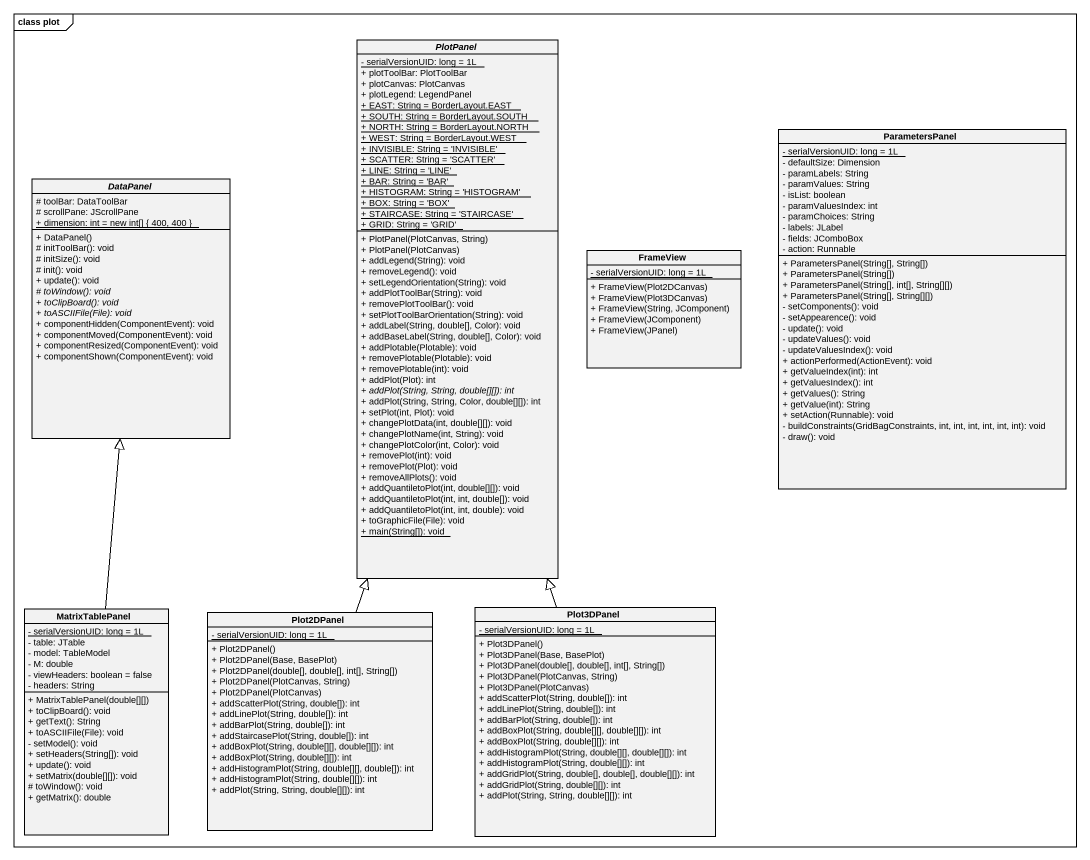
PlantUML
@startuml
mainframe class plot
hide circle
hide empty members
skinparam classAttributeIconSize 0
abstract class PlotPanel {
  {static} - serialVersionUID: long = 1L
  + plotToolBar: PlotToolBar
  + plotCanvas: PlotCanvas
  + plotLegend: LegendPanel
  {static} + EAST: String = BorderLayout.EAST
  {static} + SOUTH: String = BorderLayout.SOUTH
  {static} + NORTH: String = BorderLayout.NORTH
  {static} + WEST: String = BorderLayout.WEST
  {static} + INVISIBLE: String = 'INVISIBLE'
  {static} + SCATTER: String = 'SCATTER'
  {static} + LINE: String = 'LINE'
  {static} + BAR: String = 'BAR'
  {static} + HISTOGRAM: String = 'HISTOGRAM'
  {static} + BOX: String = 'BOX'
  {static} + STAIRCASE: String = 'STAIRCASE'
  {static} + GRID: String = 'GRID'
  + PlotPanel(PlotCanvas, String)
  + PlotPanel(PlotCanvas)
  + addLegend(String): void
  + removeLegend(): void
  + setLegendOrientation(String): void
  + addPlotToolBar(String): void
  + removePlotToolBar(): void
  + setPlotToolBarOrientation(String): void
  + addLabel(String, double[], Color): void
  + addBaseLabel(String, double[], Color): void
  + addPlotable(Plotable): void
  + removePlotable(Plotable): void
  + removePlotable(int): void
  + addPlot(Plot): int
  {abstract} + addPlot(String, String, double[][]): int
  + addPlot(String, String, Color, double[][]): int
  + setPlot(int, Plot): void
  + changePlotData(int, double[][]): void
  + changePlotName(int, String): void
  + changePlotColor(int, Color): void
  + removePlot(int): void
  + removePlot(Plot): void
  + removeAllPlots(): void
  + addQuantiletoPlot(int, double[][]): void
  + addQuantiletoPlot(int, int, double[]): void
  + addQuantiletoPlot(int, int, double): void
  + toGraphicFile(File): void
  {static} + main(String[]): void
}
class ParametersPanel {
  {static} - serialVersionUID: long = 1L
  - defaultSize: Dimension
  - paramLabels: String
  - paramValues: String
  - isList: boolean
  - paramValuesIndex: int
  - paramChoices: String
  - labels: JLabel
  - fields: JComboBox
  - action: Runnable
  + ParametersPanel(String[], String[])
  + ParametersPanel(String[])
  + ParametersPanel(String[], int[], String[][])
  + ParametersPanel(String[], String[][])
  - setComponents(): void
  - setAppearence(): void
  - update(): void
  - updateValues(): void
  - updateValuesIndex(): void
  + actionPerformed(ActionEvent): void
  + getValueIndex(int): int
  + getValuesIndex(): int
  + getValues(): String
  + getValue(int): String
  + setAction(Runnable): void
  - buildConstraints(GridBagConstraints, int, int, int, int, int, int): void
  - draw(): void
}
abstract class DataPanel {
  # toolBar: DataToolBar
  # scrollPane: JScrollPane
  {static} + dimension: int = new int[] { 400, 400 }
  + DataPanel()
  # initToolBar(): void
  # initSize(): void
  # init(): void
  + update(): void
  {abstract} # toWindow(): void
  {abstract} + toClipBoard(): void
  {abstract} + toASCIIFile(File): void
  + componentHidden(ComponentEvent): void
  + componentMoved(ComponentEvent): void
  + componentResized(ComponentEvent): void
  + componentShown(ComponentEvent): void
}
class FrameView {
  {static} - serialVersionUID: long = 1L
  + FrameView(Plot2DCanvas)
  + FrameView(Plot3DCanvas)
  + FrameView(String, JComponent)
  + FrameView(JComponent)
  + FrameView(JPanel)
}
class MatrixTablePanel {
  {static} - serialVersionUID: long = 1L
  - table: JTable
  - model: TableModel
  - M: double
  - viewHeaders: boolean = false
  - headers: String
  + MatrixTablePanel(double[][])
  + toClipBoard(): void
  + getText(): String
  + toASCIIFile(File): void
  - setModel(): void
  + setHeaders(String[]): void
  + update(): void
  + setMatrix(double[][]): void
  # toWindow(): void
  + getMatrix(): double
}
class Plot2DPanel {
  {static} - serialVersionUID: long = 1L
  + Plot2DPanel()
  + Plot2DPanel(Base, BasePlot)
  + Plot2DPanel(double[], double[], int[], String[])
  + Plot2DPanel(PlotCanvas, String)
  + Plot2DPanel(PlotCanvas)
  + addScatterPlot(String, double[]): int
  + addLinePlot(String, double[]): int
  + addBarPlot(String, double[]): int
  + addStaircasePlot(String, double[]): int
  + addBoxPlot(String, double[][], double[][]): int
  + addBoxPlot(String, double[][]): int
  + addHistogramPlot(String, double[][], double[]): int
  + addHistogramPlot(String, double[][]): int
  + addPlot(String, String, double[][]): int
}
class Plot3DPanel {
  {static} - serialVersionUID: long = 1L
  + Plot3DPanel()
  + Plot3DPanel(Base, BasePlot)
  + Plot3DPanel(double[], double[], int[], String[])
  + Plot3DPanel(PlotCanvas, String)
  + Plot3DPanel(PlotCanvas)
  + addScatterPlot(String, double[]): int
  + addLinePlot(String, double[]): int
  + addBarPlot(String, double[]): int
  + addBoxPlot(String, double[][], double[][]): int
  + addBoxPlot(String, double[][]): int
  + addHistogramPlot(String, double[][], double[][]): int
  + addHistogramPlot(String, double[][]): int
  + addGridPlot(String, double[], double[], double[][]): int
  + addGridPlot(String, double[][]): int
  + addPlot(String, String, double[][]): int
}
MatrixTablePanel -up-|> DataPanel
Plot2DPanel -up-|> PlotPanel
Plot3DPanel -up-|> PlotPanel
@enduml
